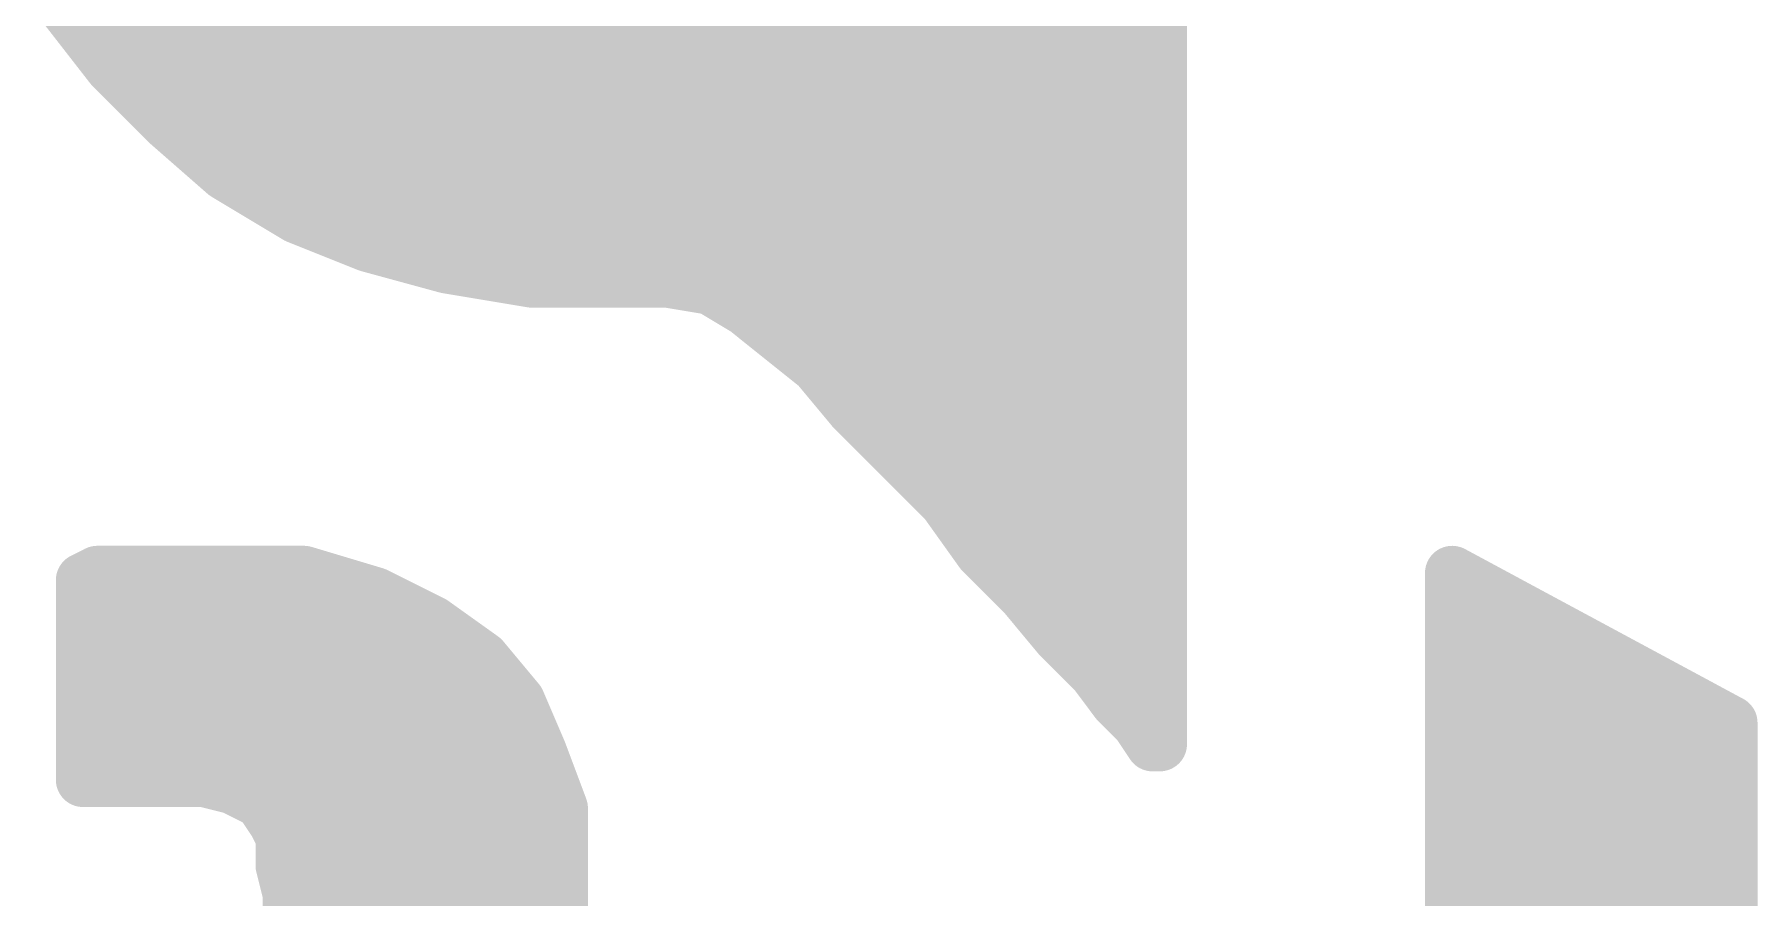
# Model space of a CAD drawing. Extents: x -29 to 78, y -12 to 55.
# Drawn here: x 15.311 to 17.727, y 18.691 to 19.901 of the extents above; entities that cross this region are included whole.
import ezdxf

# ---------------------------------------------------------------- set-up
doc = ezdxf.new("R2010")
doc.units = 0
doc.layers.add('22', color=40, linetype='CONTINUOUS')

msp = doc.modelspace()

# ---------------------------------------------------------------- linework, layer by layer
at = {"layer": '22', "const_width": 0.0762}
for points in [[(16.889, 20.186), (16.889, 18.906)], [(15.419, 19.856), (15.349, 19.946)], [(15.394, 19.8882), (16.889, 19.8882)], [(15.499, 19.776), (15.419, 19.856)], [(15.463, 19.812), (16.889, 19.812)], [(15.579, 19.706), (15.499, 19.776)], [(15.5449, 19.7358), (16.889, 19.7358)], [(15.679, 19.646), (15.579, 19.706)], [(15.6563, 19.6596), (16.889, 19.6596)], [(15.779, 19.606), (15.679, 19.646)], [(15.889, 19.576), (15.779, 19.606)], [(15.8619, 19.5834), (16.889, 19.5834)], [(16.009, 19.556), (15.889, 19.576)], [(16.199, 19.556), (16.009, 19.556)], [(16.259, 19.546), (16.199, 19.556)], [(16.309, 19.516), (16.259, 19.546)], [(16.409, 19.436), (16.309, 19.516)], [(16.32, 19.5072), (16.889, 19.5072)], [(16.459, 19.376), (16.409, 19.436)], [(16.4132, 19.431), (16.889, 19.431)], [(16.589, 19.246), (16.459, 19.376)], [(16.4802, 19.3548), (16.889, 19.3548)], [(16.5564, 19.2786), (16.889, 19.2786)], [(16.639, 19.176), (16.589, 19.246)], [(16.6201, 19.2024), (16.889, 19.2024)], [(16.699, 19.116), (16.639, 19.176)], [(15.399, 19.146), (15.379, 19.136)], [(15.379, 19.136), (15.379, 18.856)], [(15.379, 19.1262), (15.755, 19.1262)], [(15.689, 19.146), (15.399, 19.146)], [(15.789, 19.116), (15.689, 19.146)], [(16.6888, 19.1262), (16.889, 19.1262)], [(17.689, 18.936), (17.299, 19.146)], [(17.299, 19.146), (17.299, 18.106)], [(17.299, 19.1262), (17.3358, 19.1262)], [(15.869, 19.076), (15.789, 19.116)], [(16.749, 19.056), (16.699, 19.116)], [(15.939, 19.026), (15.869, 19.076)], [(16.799, 19.006), (16.749, 19.056)], [(15.379, 19.05), (15.9054, 19.05)], [(16.755, 19.05), (16.889, 19.05)], [(17.299, 19.05), (17.4773, 19.05)], [(15.989, 18.966), (15.939, 19.026)], [(16.829, 18.966), (16.799, 19.006)], [(15.379, 18.9738), (15.9825, 18.9738)], [(16.019, 18.896), (15.989, 18.966)], [(16.8232, 18.9738), (16.889, 18.9738)], [(16.859, 18.936), (16.829, 18.966)], [(17.299, 18.9738), (17.6188, 18.9738)], [(16.879, 18.906), (16.859, 18.936)], [(17.689, 17.196), (17.689, 18.936)], [(16.889, 18.906), (16.879, 18.906)], [(15.379, 18.8976), (16.0183, 18.8976)], [(16.049, 18.816), (16.019, 18.896)], [(17.299, 18.8976), (17.689, 18.8976)], [(15.379, 18.856), (15.549, 18.856)], [(15.549, 18.856), (15.589, 18.846)], [(15.589, 18.846), (15.629, 18.826)], [(15.629, 18.826), (15.649, 18.796)], [(15.6321, 18.8214), (16.047, 18.8214)], [(16.049, 18.616), (16.049, 18.816)], [(17.299, 18.8214), (17.689, 18.8214)], [(15.649, 18.796), (15.659, 18.776)], [(15.659, 18.776), (15.659, 18.736)], [(15.659, 18.7452), (16.049, 18.7452)], [(17.299, 18.7452), (17.689, 18.7452)], [(15.659, 18.736), (15.669, 18.696)], [(15.669, 18.696), (15.669, 18.616)], [(15.669, 18.669), (16.049, 18.669)], [(17.299, 18.669), (17.689, 18.669)]]:
    msp.add_lwpolyline(points, dxfattribs=at)
at = {"layer": '22', "const_width": 0.0381}
for points in [[(15.394, 19.9073, 1), (15.394, 19.8692)], [(16.889, 19.8692, 1), (16.889, 19.9073)], [(15.4325, 19.8695, 1), (15.4055, 19.8425)], [(15.404, 19.8443, 1), (15.434, 19.8677)], [(15.463, 19.8311, 1), (15.463, 19.793)], [(16.889, 19.793, 1), (16.889, 19.8311)], [(15.5115, 19.7903, 1), (15.4865, 19.7617)], [(15.4855, 19.7625, 1), (15.5125, 19.7895)], [(15.5449, 19.7549, 1), (15.5449, 19.7168)], [(16.889, 19.7168, 1), (16.889, 19.7549)], [(15.5888, 19.7223, 1), (15.5692, 19.6897)], [(15.5665, 19.6917, 1), (15.5915, 19.7203)], [(15.6563, 19.6787, 1), (15.6563, 19.6406)], [(16.889, 19.6406, 1), (16.889, 19.6787)], [(15.6861, 19.6637, 1), (15.6719, 19.6283)], [(15.6692, 19.6297, 1), (15.6888, 19.6623)], [(15.784, 19.6244, 1), (15.774, 19.5876)], [(15.7719, 19.5883, 1), (15.7861, 19.6237)], [(15.8619, 19.6025, 1), (15.8619, 19.5644)], [(16.889, 19.5644, 1), (16.889, 19.6025)], [(15.8921, 19.5948, 1), (15.8859, 19.5572)], [(15.884, 19.5576, 1), (15.894, 19.5944)], [(16.009, 19.5751, 1), (16.009, 19.537)], [(16.0059, 19.5372, 1), (16.0121, 19.5748)], [(16.2021, 19.5748, 1), (16.1959, 19.5372)], [(16.199, 19.537, 1), (16.199, 19.5751)], [(16.2688, 19.5623, 1), (16.2492, 19.5297)], [(16.2559, 19.5272, 1), (16.2621, 19.5648)], [(16.3209, 19.5309, 1), (16.2971, 19.5011)], [(16.2992, 19.4997, 1), (16.3188, 19.5323)], [(16.32, 19.5263, 1), (16.32, 19.4882)], [(16.889, 19.4882, 1), (16.889, 19.5263)], [(16.4236, 19.4482, 1), (16.3944, 19.4238)], [(16.4132, 19.4501, 1), (16.4132, 19.412)], [(16.3971, 19.4211, 1), (16.4209, 19.4509)], [(16.889, 19.412, 1), (16.889, 19.4501)], [(16.4725, 19.3895, 1), (16.4455, 19.3625)], [(16.4444, 19.3638, 1), (16.4736, 19.3882)], [(16.4802, 19.3739, 1), (16.4802, 19.3358)], [(16.889, 19.3358, 1), (16.889, 19.3739)], [(16.5564, 19.2977, 1), (16.5564, 19.2596)], [(16.889, 19.2596, 1), (16.889, 19.2977)], [(16.6045, 19.2571, 1), (16.5735, 19.2349)], [(16.5755, 19.2325, 1), (16.6025, 19.2595)], [(16.6201, 19.2215, 1), (16.6201, 19.1834)], [(16.889, 19.1834, 1), (16.889, 19.2215)], [(16.6525, 19.1895, 1), (16.6255, 19.1625)], [(16.6235, 19.1649, 1), (16.6545, 19.1871)], [(15.3981, 19.136, 1), (15.36, 19.136)], [(15.3705, 19.153, 1), (15.3875, 19.119)], [(15.379, 19.1453, 1), (15.379, 19.1072)], [(15.399, 19.1651, 1), (15.399, 19.127)], [(15.4075, 19.129, 1), (15.3905, 19.163)], [(15.6945, 19.1642, 1), (15.6835, 19.1278)], [(15.689, 19.127, 1), (15.689, 19.1651)], [(15.755, 19.1072, 1), (15.755, 19.1453)], [(16.6888, 19.1453, 1), (16.6888, 19.1072)], [(16.889, 19.1072, 1), (16.889, 19.1453)], [(17.308, 19.1628, 1), (17.29, 19.1292)], [(17.318, 19.146, 1), (17.2799, 19.146)], [(17.299, 19.1453, 1), (17.299, 19.1072)], [(17.3358, 19.1072, 1), (17.3358, 19.1453)], [(15.7975, 19.133, 1), (15.7805, 19.099)], [(15.7835, 19.0978, 1), (15.7945, 19.1342)], [(16.7136, 19.1282, 1), (16.6844, 19.1038)], [(16.6855, 19.1025, 1), (16.7125, 19.1295)], [(15.8801, 19.0915, 1), (15.8579, 19.0605)], [(15.8605, 19.059, 1), (15.8775, 19.093)], [(16.7625, 19.0695, 1), (16.7355, 19.0425)], [(15.379, 19.0691, 1), (15.379, 19.031)], [(15.9054, 19.031, 1), (15.9054, 19.0691)], [(16.7344, 19.0438, 1), (16.7636, 19.0682)], [(16.755, 19.0691, 1), (16.755, 19.031)], [(16.889, 19.031, 1), (16.889, 19.0691)], [(17.299, 19.0691, 1), (17.299, 19.031)], [(17.4773, 19.031, 1), (17.4773, 19.0691)], [(15.9536, 19.0382, 1), (15.9244, 19.0138)], [(15.9279, 19.0105, 1), (15.9501, 19.0415)], [(16.8142, 19.0174, 1), (16.7838, 18.9946)], [(16.7855, 18.9925, 1), (16.8125, 19.0195)], [(15.379, 18.9929, 1), (15.379, 18.9548)], [(16.0065, 18.9735, 1), (15.9715, 18.9585)], [(15.9744, 18.9538, 1), (16.0036, 18.9782)], [(15.9825, 18.9548, 1), (15.9825, 18.9929)], [(16.8232, 18.9929, 1), (16.8232, 18.9548)], [(16.8425, 18.9795, 1), (16.8155, 18.9525)], [(16.8138, 18.9546, 1), (16.8442, 18.9774)], [(16.889, 18.9548, 1), (16.889, 18.9929)], [(17.299, 18.9929, 1), (17.299, 18.9548)], [(17.6188, 18.9548, 1), (17.6188, 18.9929)], [(16.8749, 18.9466, 1), (16.8431, 18.9254)], [(16.8455, 18.9225, 1), (16.8725, 18.9495)], [(17.7081, 18.936, 1), (17.67, 18.936)], [(17.68, 18.9192, 1), (17.698, 18.9528)], [(16.879, 18.9251, 1), (16.879, 18.887)], [(16.889, 18.887, 1), (16.889, 18.9251)], [(15.379, 18.9167, 1), (15.379, 18.8786)], [(16.0368, 18.9027, 1), (16.0012, 18.8893)], [(16.0015, 18.8885, 1), (16.0365, 18.9035)], [(16.0183, 18.8786, 1), (16.0183, 18.9167)], [(16.8631, 18.8954, 1), (16.8949, 18.9166)], [(16.8699, 18.906, 1), (16.908, 18.906)], [(17.299, 18.9167, 1), (17.299, 18.8786)], [(17.689, 18.8786, 1), (17.689, 18.9167)], [(15.379, 18.8751, 1), (15.379, 18.837)], [(15.36, 18.856, 1), (15.3981, 18.856)], [(15.5536, 18.8745, 1), (15.5444, 18.8375)], [(15.549, 18.837, 1), (15.549, 18.8751)], [(15.5975, 18.863, 1), (15.5805, 18.829)], [(15.5844, 18.8275, 1), (15.5936, 18.8645)], [(15.6449, 18.8366, 1), (15.6131, 18.8154)], [(15.6321, 18.8405, 1), (15.6321, 18.8024)], [(15.6205, 18.809, 1), (15.6375, 18.843)], [(16.068, 18.816, 1), (16.0299, 18.816)], [(16.047, 18.8024, 1), (16.047, 18.8405)], [(17.299, 18.8405, 1), (17.299, 18.8024)], [(17.689, 18.8024, 1), (17.689, 18.8405)], [(15.666, 18.8045, 1), (15.632, 18.7875)], [(15.6331, 18.7854, 1), (15.6649, 18.8066)], [(16.0312, 18.8093, 1), (16.0668, 18.8227)], [(15.6781, 18.776, 1), (15.64, 18.776)], [(15.642, 18.7675, 1), (15.676, 18.7845)], [(15.659, 18.7643, 1), (15.659, 18.7262)], [(16.049, 18.7262, 1), (16.049, 18.7643)], [(17.299, 18.7643, 1), (17.299, 18.7262)], [(17.689, 18.7262, 1), (17.689, 18.7643)], [(15.6775, 18.7406, 1), (15.6405, 18.7314)], [(15.64, 18.736, 1), (15.6781, 18.736)], [(15.6881, 18.696, 1), (15.65, 18.696)], [(15.669, 18.6881, 1), (15.669, 18.65)], [(15.6505, 18.6914, 1), (15.6875, 18.7006)], [(16.049, 18.65, 1), (16.049, 18.6881)], [(17.299, 18.6881, 1), (17.299, 18.65)], [(17.689, 18.65, 1), (17.689, 18.6881)]]:
    msp.add_lwpolyline(points, format="xyb", dxfattribs=at)

doc.saveas('drawing.dxf')
